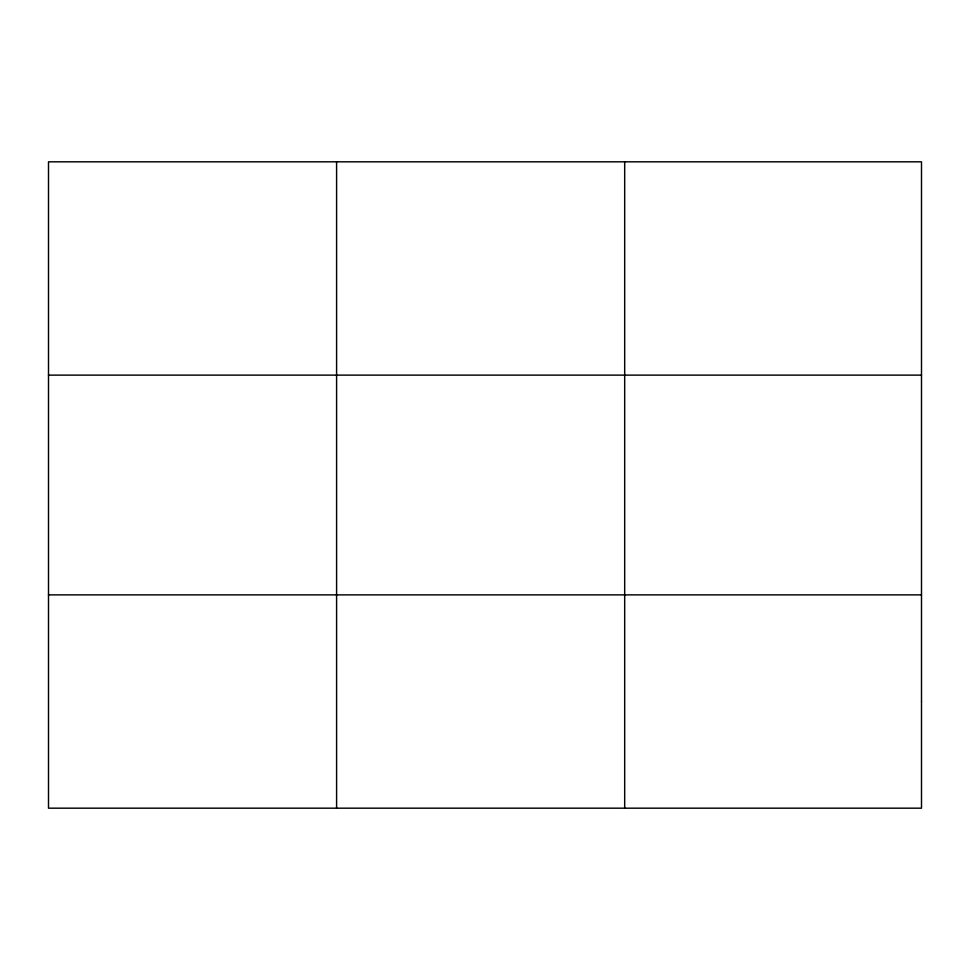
<?xml version="1.0" encoding="UTF-8"?>
<svg xmlns="http://www.w3.org/2000/svg" width="970" height="970" viewBox="0 0 970 970"><rect width="100%" height="100%" fill="white"/><g stroke="black" fill="none" stroke-linecap="round" stroke-linejoin="round"><path stroke-width="1.45" d="M336.59 808.18L336.59 161.82M624.68 808.18L624.68 161.82M48.5 375.123L921.5 375.123M48.5 594.877L921.5 594.877M921.5 701.528L921.5 808.18L48.5 808.18L48.5 161.82L921.5 161.82L921.5 701.528"/></g></svg>
